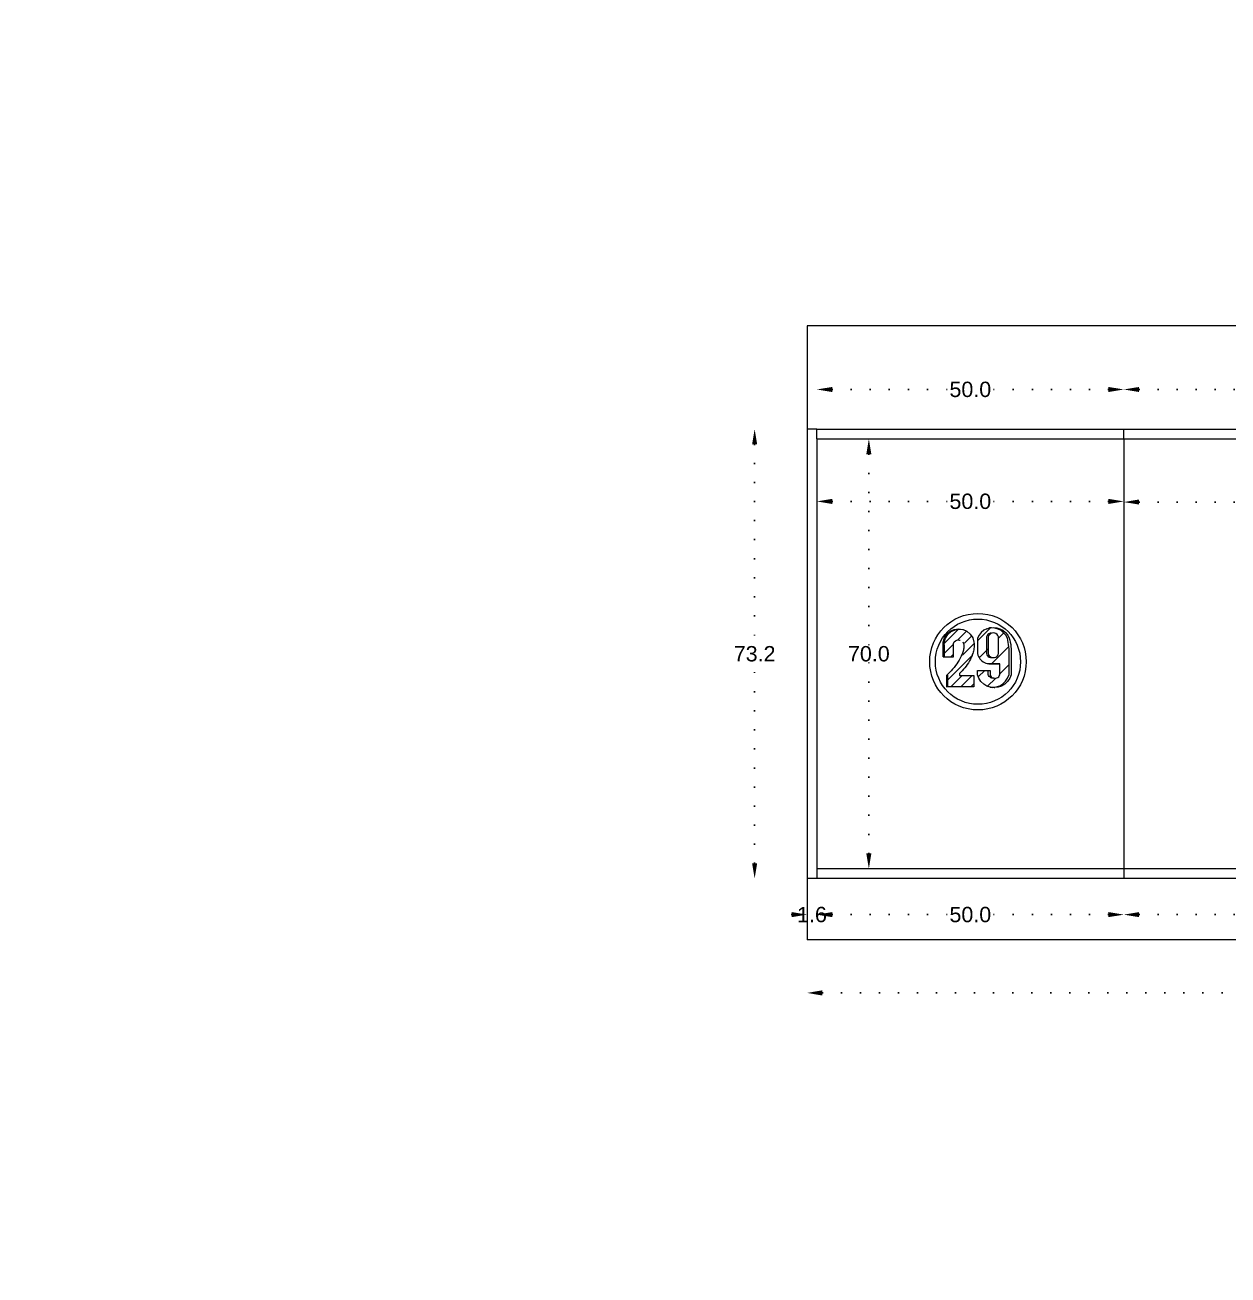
# Model space of a CAD drawing. Header units: inches. Extents: x 104 to 9740, y 936 to 6735.
# Drawn here: x 8075.1 to 8271, y 1999.8 to 2203.4 of the extents above; entities that cross this region are included whole.
import ezdxf

# ---------------------------------------------------------------- set-up
doc = ezdxf.new("R2010")
doc.units = ezdxf.units.IN
doc.header["$MEASUREMENT"] = 0
doc.linetypes.add('ACAD_ISO07W100', pattern=[3, 0, -3])
doc.styles.get("Standard").update_dxf_attribs({"font": 'arial.ttf'})
doc.dimstyles.new('Copy of Standard', dxfattribs={"dimtxt": 2.5, "dimasz": 2.5, "dimexe": 0.18, "dimexo": 0.0625, "dimgap": 0.09, "dimtad": 0, "dimtih": 1, "dimtoh": 1, "dimdec": 1, "dimzin": 0, "dimdsep": 46, "dimtxsty": 'Standard', "dimcen": 0.09, "dimse1": 1, "dimse2": 1, "dimadec": 0, "dimazin": 0, "dimtfac": 1, "dimtdec": 1, "dimtix": 1, "dimtofl": 0, "dimtmove": 0, "dimatfit": 3, "dimfxl": 1, "dimtolj": 1, "dimtzin": 0, "dimarcsym": 0})

# ---------------------------------------------------------------- blocks, each defined once
blk = doc.blocks.new('*D76')
at = {"color": 0, "linetype": 'ACAD_ISO07W100', "lineweight": -2, "transparency": 16777216}
for p, q in [((8206.55, 2125.8), (8225.72, 2125.8)), ((8251.55, 2125.8), (8232.38, 2125.8))]:
    blk.add_line(p, q, dxfattribs=at)
at = {"color": 0, "transparency": 16777216}
for points in [[(8206.55, 2126.21), (8206.55, 2125.38), (8204.05, 2125.8)], [(8251.55, 2126.21), (8251.55, 2125.38), (8254.05, 2125.8)]]:
    blk.add_solid(points, dxfattribs=at)
at = {"layer": 'Defpoints', "color": 0, "transparency": 16777216}
for p in [(8204.05, 2135.97), (8254.05, 2135.97), (8254.05, 2125.8)]:
    blk.add_point(p, dxfattribs=at)
at = {"color": 0, "lineweight": 20, "transparency": 16777216, "insert": (8229.05, 2125.8), "char_height": 2.5, "attachment_point": 5}
blk.add_mtext('\\A1;50.0', dxfattribs=at)
blk = doc.blocks.new('*D77')
at = {"color": 0, "linetype": 'ACAD_ISO07W100', "lineweight": -2, "transparency": 16777216}
for p, q in [((8206.55, 2144.03), (8225.72, 2144.03)), ((8251.55, 2144.03), (8232.38, 2144.03))]:
    blk.add_line(p, q, dxfattribs=at)
at = {"color": 0, "transparency": 16777216}
for points in [[(8206.55, 2144.44), (8206.55, 2143.61), (8204.05, 2144.03)], [(8251.55, 2144.44), (8251.55, 2143.61), (8254.05, 2144.03)]]:
    blk.add_solid(points, dxfattribs=at)
at = {"layer": 'Defpoints', "color": 0, "transparency": 16777216}
for p in [(8204.05, 2144.03), (8204.05, 2137.57), (8254.05, 2137.57)]:
    blk.add_point(p, dxfattribs=at)
at = {"color": 0, "lineweight": 20, "transparency": 16777216, "insert": (8229.05, 2144.03), "char_height": 2.5, "attachment_point": 5}
blk.add_mtext('\\A1;50.0', dxfattribs=at)
blk = doc.blocks.new('*D78')
at = {"color": 0, "linetype": 'ACAD_ISO07W100', "lineweight": -2, "transparency": 16777216}
for p, q in [((8256.55, 2144.03), (8275.72, 2144.03)), ((8301.55, 2144.03), (8282.38, 2144.03))]:
    blk.add_line(p, q, dxfattribs=at)
at = {"color": 0, "transparency": 16777216}
for points in [[(8256.55, 2144.44), (8256.55, 2143.61), (8254.05, 2144.03)], [(8301.55, 2144.44), (8301.55, 2143.61), (8304.05, 2144.03)]]:
    blk.add_solid(points, dxfattribs=at)
at = {"layer": 'Defpoints', "color": 0, "transparency": 16777216}
for p in [(8304.05, 2144.03), (8254.05, 2137.57), (8304.05, 2137.57)]:
    blk.add_point(p, dxfattribs=at)
at = {"color": 0, "lineweight": 20, "transparency": 16777216, "insert": (8279.05, 2144.03), "char_height": 2.5, "attachment_point": 5}
blk.add_mtext('\\A1;50.0', dxfattribs=at)
blk = doc.blocks.new('*D80')
at = {"color": 0, "linetype": 'ACAD_ISO07W100', "lineweight": -2, "transparency": 16777216}
for p, q in [((8193.91, 2135.07), (8193.91, 2102.34)), ((8193.91, 2066.87), (8193.91, 2099.61))]:
    blk.add_line(p, q, dxfattribs=at)
at = {"color": 0, "transparency": 16777216}
for points in [[(8193.5, 2135.07), (8194.33, 2135.07), (8193.91, 2137.57)], [(8193.5, 2066.87), (8194.33, 2066.87), (8193.91, 2064.37)]]:
    blk.add_solid(points, dxfattribs=at)
at = {"layer": 'Defpoints', "color": 0, "transparency": 16777216}
for p in [(8193.91, 2137.57), (8202.45, 2137.57), (8202.45, 2064.37)]:
    blk.add_point(p, dxfattribs=at)
at = {"color": 0, "lineweight": 20, "transparency": 16777216, "insert": (8193.91, 2100.97), "char_height": 2.5, "attachment_point": 5}
blk.add_mtext('\\A1;73.2', dxfattribs=at)
blk = doc.blocks.new('*D81')
at = {"color": 0, "linetype": 'ACAD_ISO07W100', "lineweight": -2, "transparency": 16777216}
for p, q in [((8199.95, 2058.49), (8197.45, 2058.49)), ((8206.55, 2058.49), (8209.05, 2058.49))]:
    blk.add_line(p, q, dxfattribs=at)
at = {"color": 0, "transparency": 16777216}
for points in [[(8199.95, 2058.91), (8199.95, 2058.08), (8202.45, 2058.49)], [(8206.55, 2058.91), (8206.55, 2058.08), (8204.05, 2058.49)]]:
    blk.add_solid(points, dxfattribs=at)
at = {"layer": 'Defpoints', "color": 0, "transparency": 16777216}
for p in [(8202.45, 2064.37), (8204.05, 2064.37), (8204.05, 2058.49)]:
    blk.add_point(p, dxfattribs=at)
at = {"color": 0, "lineweight": 20, "transparency": 16777216, "insert": (8203.25, 2058.49), "char_height": 2.5, "attachment_point": 5}
blk.add_mtext('\\A1;1.6', dxfattribs=at)
blk = doc.blocks.new('*D82')
at = {"color": 0, "linetype": 'ACAD_ISO07W100', "lineweight": -2, "transparency": 16777216}
for p, q in [((8206.55, 2058.49), (8225.72, 2058.49)), ((8251.55, 2058.49), (8232.38, 2058.49))]:
    blk.add_line(p, q, dxfattribs=at)
at = {"color": 0, "transparency": 16777216}
for points in [[(8206.55, 2058.91), (8206.55, 2058.08), (8204.05, 2058.49)], [(8251.55, 2058.91), (8251.55, 2058.08), (8254.05, 2058.49)]]:
    blk.add_solid(points, dxfattribs=at)
at = {"layer": 'Defpoints', "color": 0, "transparency": 16777216}
for p in [(8204.05, 2064.37), (8254.05, 2064.37), (8204.05, 2058.49)]:
    blk.add_point(p, dxfattribs=at)
at = {"color": 0, "lineweight": 20, "transparency": 16777216, "insert": (8229.05, 2058.49), "char_height": 2.5, "attachment_point": 5}
blk.add_mtext('\\A1;50.0', dxfattribs=at)
blk = doc.blocks.new('*D83')
at = {"color": 0, "linetype": 'ACAD_ISO07W100', "lineweight": -2, "transparency": 16777216}
for p, q in [((8256.55, 2058.49), (8275.72, 2058.49)), ((8301.55, 2058.49), (8282.38, 2058.49))]:
    blk.add_line(p, q, dxfattribs=at)
at = {"color": 0, "transparency": 16777216}
for points in [[(8256.55, 2058.91), (8256.55, 2058.08), (8254.05, 2058.49)], [(8301.55, 2058.91), (8301.55, 2058.08), (8304.05, 2058.49)]]:
    blk.add_solid(points, dxfattribs=at)
at = {"layer": 'Defpoints', "color": 0, "transparency": 16777216}
for p in [(8254.05, 2064.37), (8304.05, 2064.37), (8304.05, 2058.49)]:
    blk.add_point(p, dxfattribs=at)
at = {"color": 0, "lineweight": 20, "transparency": 16777216, "insert": (8279.05, 2058.49), "char_height": 2.5, "attachment_point": 5}
blk.add_mtext('\\A1;50.0', dxfattribs=at)
blk = doc.blocks.new('*D86')
at = {"color": 0, "linetype": 'ACAD_ISO07W100', "lineweight": -2, "transparency": 16777216}
for p, q in [((8212.52, 2133.47), (8212.52, 2102.34)), ((8212.52, 2068.47), (8212.52, 2099.61))]:
    blk.add_line(p, q, dxfattribs=at)
at = {"color": 0, "transparency": 16777216}
for points in [[(8212.1, 2133.47), (8212.93, 2133.47), (8212.52, 2135.97)], [(8212.1, 2068.47), (8212.93, 2068.47), (8212.52, 2065.97)]]:
    blk.add_solid(points, dxfattribs=at)
at = {"layer": 'Defpoints', "color": 0, "transparency": 16777216}
for p in [(8204.05, 2135.97), (8204.05, 2065.97), (8212.52, 2065.97)]:
    blk.add_point(p, dxfattribs=at)
at = {"color": 0, "lineweight": 20, "transparency": 16777216, "insert": (8212.52, 2100.97), "char_height": 2.5, "attachment_point": 5}
blk.add_mtext('\\A1;70.0', dxfattribs=at)
blk = doc.blocks.new('*D87')
at = {"color": 0, "linetype": 'ACAD_ISO07W100', "lineweight": -2, "transparency": 16777216}
for p, q in [((8256.55, 2125.69), (8299.86, 2125.69)), ((8351.55, 2125.69), (8308.24, 2125.69))]:
    blk.add_line(p, q, dxfattribs=at)
at = {"color": 0, "transparency": 16777216}
for points in [[(8256.55, 2126.11), (8256.55, 2125.28), (8254.05, 2125.69)], [(8351.55, 2126.11), (8351.55, 2125.28), (8354.05, 2125.69)]]:
    blk.add_solid(points, dxfattribs=at)
at = {"layer": 'Defpoints', "color": 0, "transparency": 16777216}
for p in [(8254.05, 2135.97), (8354.05, 2135.97), (8254.05, 2125.69)]:
    blk.add_point(p, dxfattribs=at)
at = {"color": 0, "lineweight": 20, "transparency": 16777216, "insert": (8304.05, 2125.69), "char_height": 2.5, "attachment_point": 5}
blk.add_mtext('\\A1;100.0', dxfattribs=at)
blk = doc.blocks.new('*D716')
at = {"color": 0, "linetype": 'ACAD_ISO07W100', "lineweight": -2, "transparency": 16777216}
for p, q in [((8204.95, 2045.74), (8340.62, 2045.74)), ((8484.95, 2045.74), (8349.27, 2045.74))]:
    blk.add_line(p, q, dxfattribs=at)
at = {"color": 0, "transparency": 16777216}
for points in [[(8204.95, 2046.16), (8204.95, 2045.32), (8202.45, 2045.74)], [(8484.95, 2046.16), (8484.95, 2045.32), (8487.45, 2045.74)]]:
    blk.add_solid(points, dxfattribs=at)
at = {"layer": 'Defpoints', "color": 0, "transparency": 16777216}
for p in [(8202.45, 2054.37), (8487.45, 2054.37), (8487.45, 2045.74)]:
    blk.add_point(p, dxfattribs=at)
at = {"color": 0, "lineweight": 20, "transparency": 16777216, "insert": (8344.95, 2045.74), "char_height": 2.5, "attachment_point": 5}
blk.add_mtext('\\A1;285.0', dxfattribs=at)

msp = doc.modelspace()

# ---------------------------------------------------------------- hatches: boundary and pattern name
at = {"lineweight": 20}
h = msp.add_hatch(dxfattribs=at)
h.set_pattern_fill('AR-BRSTD', color=256, scale=3)
h.paths.add_polyline_path([(8166.45, 2354.42), (8166.45, 2339.62), (8201.95, 2339.62), (8201.95, 2297.22), (8337.45, 2297.22), (8337.45, 2339.72), (8382.65, 2339.72), (8382.65, 2279.22), (8398.35, 2279.22), (8398.35, 2354.42)])
h.paths.add_polyline_path([(7995.45, 2354.42), (7995.45, 2279.72), (8009.85, 2279.72), (8009.85, 2339.62), (8166.45, 2339.62), (8166.45, 2354.42)])
h.paths.add_polyline_path([(7910.25, 2129.02), (7925.25, 2129.02), (7925.25, 2179.02), (8009.85, 2179.02), (8009.85, 2195.42), (7910.25, 2195.42)])
h.paths.add_polyline_path([(8118.95, 1865.62), (8118.95, 1886.32), (8093.95, 1886.32), (8093.95, 1980.22), (7925.25, 1980.22), (7925.25, 2129.02), (7910.25, 2129.02), (7910.25, 1865.62)])
h.paths.add_polyline_path([(8284.75, 1865.62), (8284.75, 1886.32), (8230.95, 1886.32), (8230.95, 1865.62)])
h.paths.add_polyline_path([(8153.95, 1886.32), (8153.95, 1865.62), (8185.95, 1865.62), (8185.95, 1886.32)])
h.paths.add_polyline_path([(8383.91, 2280.65), (8391.96, 2280.65), (8391.96, 2285.8), (8383.91, 2285.8)], flags=24)
h.paths.add_polyline_path([(8383.18, 2306.88), (8391.23, 2306.88), (8391.23, 2312.03), (8383.18, 2312.03)], flags=24)
h.paths.add_polyline_path([(8356.1, 2342.38), (8364.14, 2342.38), (8364.14, 2347.53), (8356.1, 2347.53)], flags=24)
h.paths.add_polyline_path([(8326.72, 2315.88), (8334.77, 2315.88), (8334.77, 2321.03), (8326.72, 2321.03)], flags=24)
h.paths.add_polyline_path([(8209.66, 2315.81), (8217.7, 2315.81), (8217.7, 2320.96), (8209.66, 2320.96)], flags=24)
h.paths.add_polyline_path([(8180.17, 2347.97), (8188.22, 2347.97), (8188.22, 2353.12), (8180.17, 2353.12)], flags=24)
h.paths.add_polyline_path([(8264.58, 2302.43), (8274.57, 2302.43), (8274.57, 2307.59), (8264.58, 2307.59)], flags=24)
h.paths.add_polyline_path([(8101.03, 2341.58), (8111.02, 2341.58), (8111.02, 2346.73), (8101.03, 2346.73)], flags=24)
h.paths.add_polyline_path([(8001.37, 2307.08), (8009.42, 2307.08), (8009.42, 2312.23), (8001.37, 2312.23)], flags=24)
h.paths.add_polyline_path([(7997.77, 2281.94), (8005.82, 2281.94), (8005.82, 2287.09), (7997.77, 2287.09)], flags=24)
h.paths.add_polyline_path([(7999.33, 2184.63), (8007.38, 2184.63), (8007.38, 2189.78), (7999.33, 2189.78)], flags=24)
h.paths.add_polyline_path([(7963.54, 2181), (7971.58, 2181), (7971.58, 2186.15), (7963.54, 2186.15)], flags=24)
h.paths.add_polyline_path([(7914.86, 2151.43), (7922.91, 2151.43), (7922.91, 2156.58), (7914.86, 2156.58)], flags=24)
h.paths.add_polyline_path([(7910.56, 2077.03), (7920.55, 2077.03), (7920.55, 2082.18), (7910.56, 2082.18)], flags=24)
h.paths.add_polyline_path([(8004.49, 1967.93), (8014.48, 1967.93), (8014.48, 1973.08), (8004.49, 1973.08)], flags=24)
h.paths.add_polyline_path([(8080.35, 1930.68), (8088.4, 1930.68), (8088.4, 1935.83), (8080.35, 1935.83)], flags=24)
h.paths.add_polyline_path([(8102.46, 1878.61), (8110.51, 1878.61), (8110.51, 1883.76), (8102.46, 1883.76)], flags=24)
h.paths.add_polyline_path([(8001.29, 1973.19), (8009.33, 1973.19), (8009.33, 1978.34), (8001.29, 1978.34)], flags=24)
h.paths.add_polyline_path([(8416.47, 2314.23), (8424.51, 2314.23), (8424.51, 2319.38), (8416.47, 2319.38)], flags=9)
h.paths.add_polyline_path([(7974.37, 2314.46), (7982.42, 2314.46), (7982.42, 2319.61), (7974.37, 2319.61)], flags=9)
h.paths.add_polyline_path([(8191.22, 2358.59), (8201.21, 2358.59), (8201.21, 2363.74), (8191.22, 2363.74)], flags=9)
h.paths.add_polyline_path([(7984.73, 2234.98), (7992.78, 2234.98), (7992.78, 2240.13), (7984.73, 2240.13)], flags=9)
h.paths.add_polyline_path([(8222.88, 1851.48), (8232.87, 1851.48), (8232.87, 1856.63), (8222.88, 1856.63)], flags=9)
h.paths.add_polyline_path([(8362.87, 1916.98), (8370.91, 1916.98), (8370.91, 1922.13), (8362.87, 1922.13)], flags=9)
h.paths.add_polyline_path([(8365.32, 1942.77), (8373.37, 1942.77), (8373.37, 1947.93), (8365.32, 1947.93)], flags=9)
h.paths.add_polyline_path([(8369.29, 1904.14), (8377.34, 1904.14), (8377.34, 1909.29), (8369.29, 1909.29)], flags=9)
h.paths.add_polyline_path([(8119.94, 1870.03), (8127.99, 1870.03), (8127.99, 1875.18), (8119.94, 1875.18)], flags=9)
h.paths.add_polyline_path([(8135.94, 1865.83), (8143.98, 1865.83), (8143.98, 1870.98), (8135.94, 1870.98)], flags=9)
h.paths.add_polyline_path([(8157.35, 1858.18), (8167.34, 1858.18), (8167.34, 1863.33), (8157.35, 1863.33)], flags=9)
h.paths.add_polyline_path([(8340.74, 1879.97), (8348.78, 1879.97), (8348.78, 1885.12), (8340.74, 1885.12)], flags=9)
h.paths.add_polyline_path([(8319.23, 1873.32), (8327.27, 1873.32), (8327.27, 1878.47), (8319.23, 1878.47)], flags=9)
h.paths.add_polyline_path([(8447.99, 1872.3), (8457.98, 1872.3), (8457.98, 1877.46), (8447.99, 1877.46)], flags=9)
h.paths.add_polyline_path([(8557.49, 1898.87), (8565.54, 1898.87), (8565.54, 1904.03), (8557.49, 1904.03)], flags=9)
h.paths.add_polyline_path([(8532.68, 1894.18), (8540.72, 1894.18), (8540.72, 1899.33), (8532.68, 1899.33)], flags=9)
h.paths.add_polyline_path([(8582.93, 1886.68), (8590.98, 1886.68), (8590.98, 1891.83), (8582.93, 1891.83)], flags=9)
h.paths.add_polyline_path([(8296.87, 1948.26), (8304.92, 1948.26), (8304.92, 1953.41), (8296.87, 1953.41)], flags=9)
h.paths.add_polyline_path([(8336.37, 1948.26), (8344.42, 1948.26), (8344.42, 1953.41), (8336.37, 1953.41)], flags=9)
h.paths.add_polyline_path([(8216.05, 1893.28), (8226.04, 1893.28), (8226.04, 1898.43), (8216.05, 1898.43)], flags=9)
h.paths.add_polyline_path([(8316.63, 1893.28), (8324.67, 1893.28), (8324.67, 1898.43), (8316.63, 1898.43)], flags=9)
h.paths.add_polyline_path([(8177.19, 1948.19), (8185.23, 1948.19), (8185.23, 1953.34), (8177.19, 1953.34)], flags=9)
h.paths.add_polyline_path([(8217.19, 1948.19), (8225.23, 1948.19), (8225.23, 1953.34), (8217.19, 1953.34)], flags=9)
h.paths.add_polyline_path([(8257.19, 1948.19), (8265.23, 1948.19), (8265.23, 1953.34), (8257.19, 1953.34)], flags=9)
h.paths.add_polyline_path([(8124.34, 1893.56), (8132.39, 1893.56), (8132.39, 1898.71), (8124.34, 1898.71)], flags=9)
h.paths.add_polyline_path([(8015.73, 1980.83), (8021.83, 1980.83), (8021.83, 1985.98), (8015.73, 1985.98)], flags=25)
h.paths.add_polyline_path([(7930.21, 2047.03), (7940.2, 2047.03), (7940.2, 2052.18), (7930.21, 2052.18)], flags=25)
h.paths.add_polyline_path([(7930.93, 2143.23), (7938.98, 2143.23), (7938.98, 2148.38), (7930.93, 2148.38)], flags=25)
h.paths.add_polyline_path([(7964.35, 2104.46), (7972.39, 2104.46), (7972.39, 2109.62), (7964.35, 2109.62)], flags=25)
h.paths.add_polyline_path([(8016.16, 2174.83), (8022.26, 2174.83), (8022.26, 2179.98), (8016.16, 2179.98)], flags=9)
h.paths.add_polyline_path([(7963.84, 2164.89), (7971.89, 2164.89), (7971.89, 2170.04), (7963.84, 2170.04)], flags=25)
h.paths.add_polyline_path([(8044.72, 1985.55), (8052.77, 1985.55), (8052.77, 1990.7), (8044.72, 1990.7)], flags=25)
h.paths.add_polyline_path([(8032.2, 2328.44), (8040.25, 2328.44), (8040.25, 2333.59), (8032.2, 2333.59)], flags=25)
h.paths.add_polyline_path([(8101.89, 2328.44), (8109.93, 2328.44), (8109.93, 2333.59), (8101.89, 2333.59)], flags=25)
h.paths.add_polyline_path([(8171.65, 2328.44), (8179.7, 2328.44), (8179.7, 2333.59), (8171.65, 2333.59)], flags=25)
h.paths.add_polyline_path([(8294.02, 2289.29), (8302.07, 2289.29), (8302.07, 2294.44), (8294.02, 2294.44)], flags=25)
h.paths.add_polyline_path([(8199.14, 2251.71), (8205.25, 2251.71), (8205.25, 2256.86), (8199.14, 2256.86)], flags=9)
h.paths.add_polyline_path([(8222.09, 2289.29), (8230.13, 2289.29), (8230.13, 2294.44), (8222.09, 2294.44)], flags=25)
h.paths.add_polyline_path([(8222.09, 2248.8), (8230.13, 2248.8), (8230.13, 2253.96), (8222.09, 2253.96)], flags=9)
h.paths.add_polyline_path([(8267.09, 2248.8), (8275.13, 2248.8), (8275.13, 2253.96), (8267.09, 2253.96)], flags=9)
h.paths.add_polyline_path([(8312.09, 2248.8), (8320.13, 2248.8), (8320.13, 2253.96), (8312.09, 2253.96)], flags=9)
h.paths.add_polyline_path([(8251.58, 2274.63), (8259.63, 2274.63), (8259.63, 2279.78), (8251.58, 2279.78)], flags=9)
h.paths.add_polyline_path([(8155.31, 2309.53), (8163.36, 2309.53), (8163.36, 2314.68), (8155.31, 2314.68)], flags=25)
h.paths.add_polyline_path([(8341.03, 2294.63), (8349.08, 2294.63), (8349.08, 2299.78), (8341.03, 2299.78)], flags=25)
h.paths.add_polyline_path([(8354.14, 2248.81), (8362.19, 2248.81), (8362.19, 2253.96), (8354.14, 2253.96)], flags=9)
h.paths.add_polyline_path([(8383.12, 2248.8), (8391.17, 2248.8), (8391.17, 2253.96), (8383.12, 2253.96)], flags=9)
h.paths.add_polyline_path([(8394.39, 2249.01), (8400.49, 2249.01), (8400.49, 2254.16), (8394.39, 2254.16)], flags=9)
h.paths.add_polyline_path([(8400.55, 2264.83), (8408.59, 2264.83), (8408.59, 2269.98), (8400.55, 2269.98)], flags=9)
h.paths.add_polyline_path([(8377.59, 2265.13), (8385.64, 2265.13), (8385.64, 2270.28), (8377.59, 2270.28)], flags=9)
h.paths.add_polyline_path([(8015.31, 2185.43), (8023.35, 2185.43), (8023.35, 2190.58), (8015.31, 2190.58)], flags=9)
h.paths.add_polyline_path([(8014.15, 2306.28), (8022.2, 2306.28), (8022.2, 2311.43), (8014.15, 2311.43)], flags=25)
h.paths.add_polyline_path([(8191.79, 2273.83), (8199.84, 2273.83), (8199.84, 2278.98), (8191.79, 2278.98)], flags=9)
h.paths.add_polyline_path([(8225.04, 2123.2), (8233.08, 2123.2), (8233.08, 2128.35), (8225.04, 2128.35)], flags=9)
h.paths.add_polyline_path([(8225.04, 2141.43), (8233.08, 2141.43), (8233.08, 2146.58), (8225.04, 2146.58)], flags=9)
h.paths.add_polyline_path([(8275.04, 2141.43), (8283.08, 2141.43), (8283.08, 2146.58), (8275.04, 2146.58)], flags=9)
h.paths.add_polyline_path([(8325.04, 2141.43), (8333.08, 2141.43), (8333.08, 2146.58), (8325.04, 2146.58)], flags=9)
h.paths.add_polyline_path([(8189.9, 2098.38), (8197.95, 2098.38), (8197.95, 2103.53), (8189.9, 2103.53)], flags=9)
h.paths.add_polyline_path([(8200.09, 2055.9), (8206.19, 2055.9), (8206.19, 2061.05), (8200.09, 2061.05)], flags=9)
h.paths.add_polyline_path([(8225.04, 2055.9), (8233.08, 2055.9), (8233.08, 2061.05), (8225.04, 2061.05)], flags=9)
h.paths.add_polyline_path([(8275.04, 2055.9), (8283.08, 2055.9), (8283.08, 2061.05), (8275.04, 2061.05)], flags=9)
h.paths.add_polyline_path([(8325.04, 2055.9), (8333.08, 2055.9), (8333.08, 2061.05), (8325.04, 2061.05)], flags=9)
h.paths.add_polyline_path([(8351.69, 2055.9), (8357.79, 2055.9), (8357.79, 2061.05), (8351.69, 2061.05)], flags=9)
h.paths.add_polyline_path([(8208.49, 2098.38), (8216.54, 2098.38), (8216.54, 2103.53), (8208.49, 2103.53)], flags=9)
h.paths.add_polyline_path([(8298.95, 2123.1), (8308.94, 2123.1), (8308.94, 2128.25), (8298.95, 2128.25)], flags=9)
h.paths.add_polyline_path([(8391.64, 2107.32), (8399.69, 2107.32), (8399.69, 2112.48), (8391.64, 2112.48)], flags=9)
h.paths.add_polyline_path([(8451.69, 2107.18), (8459.73, 2107.18), (8459.73, 2112.33), (8451.69, 2112.33)], flags=9)
h.paths.add_polyline_path([(8425.61, 2098.38), (8433.66, 2098.38), (8433.66, 2103.53), (8425.61, 2103.53)], flags=9)
h.paths.add_polyline_path([(8417.84, 1893.12), (8427.83, 1893.12), (8427.83, 1898.27), (8417.84, 1898.27)], flags=9)
h.paths.add_polyline_path([(8385.91, 1915.23), (8393.96, 1915.23), (8393.96, 1920.38), (8385.91, 1920.38)], flags=9)
h.paths.add_polyline_path([(8498.14, 1893.12), (8506.18, 1893.12), (8506.18, 1898.27), (8498.14, 1898.27)], flags=9)
h.paths.add_polyline_path([(8271.23, 1911.23), (8279.28, 1911.23), (8279.28, 1916.38), (8271.23, 1916.38)], flags=9)
h.paths.add_polyline_path([(8491.46, 2101.78), (8501.45, 2101.78), (8501.45, 2106.93), (8491.46, 2106.93)], flags=9)
h.paths.add_polyline_path([(8339.99, 2043.14), (8349.98, 2043.14), (8349.98, 2048.3), (8339.99, 2048.3)], flags=9)
h = msp.add_hatch(dxfattribs=at)
h.set_pattern_fill('ANSI31', color=256, scale=9.218651)
h.set_pattern_definition([(45, (7589.4009, 2673.2022), (-0.8148213, 0.8148213), [])])
h.paths.add_polyline_path([(8229.63, 2097.46), (8227.27, 2097.46), (8227.27, 2097.74), (8227.51, 2097.97), (8227.74, 2098.2), (8227.96, 2098.45), (8228.17, 2098.71), (8228.37, 2098.98), (8228.56, 2099.25), (8228.74, 2099.53), (8228.9, 2099.82), (8229.06, 2100.12), (8229.2, 2100.42), (8229.33, 2100.72), (8229.37, 2100.84), (8229.44, 2101.04), (8229.5, 2101.23), (8229.56, 2101.43), (8229.6, 2101.63), (8229.63, 2101.83), (8229.65, 2102.04), (8229.66, 2102.24), (8229.66, 2102.45), (8229.65, 2102.65), (8229.63, 2102.86), (8229.43, 2103.55), (8229.04, 2104.16), (8228.5, 2104.64), (8227.9, 2104.91), (8227.29, 2105), (8226.58, 2104.9), (8225.93, 2104.6), (8225.39, 2104.13), (8225, 2103.52), (8224.81, 2102.84), (8224.82, 2102.12), (8224.82, 2100.47), (8226.29, 2100.47), (8226.29, 2102.64), (8226.43, 2102.9), (8226.62, 2103.08), (8226.86, 2103.2), (8227.12, 2103.24), (8227.29, 2103.22), (8227.39, 2103.2), (8227.39, 2103.2), (8227.55, 2103.18), (8227.78, 2103.06), (8227.97, 2102.87), (8228.1, 2102.64), (8228.14, 2102.38), (8228.15, 2102.21), (8228.14, 2102.05), (8228.12, 2101.88), (8228.1, 2101.71), (8228.07, 2101.55), (8228.03, 2101.39), (8227.98, 2101.23), (8227.92, 2101.07), (8227.86, 2100.92), (8227.79, 2100.76), (8227.71, 2100.59), (8227.55, 2100.27), (8227.38, 2099.96), (8227.19, 2099.65), (8227, 2099.35), (8226.79, 2099.06), (8226.57, 2098.78), (8226.34, 2098.5), (8226.11, 2098.23), (8225.86, 2097.97), (8225.6, 2097.73), (8225.33, 2097.49), (8225.33, 2095.66), (8229.63, 2095.66)])
h = msp.add_hatch(dxfattribs=at)
h.set_pattern_fill('ANSI31', color=256, scale=17)
h.set_pattern_definition([(45, (7278.6016, 2987.645), (-1.502602, 1.502602), [])])
h.paths.add_polyline_path([(8235.36, 2100.36), (8235.36, 2100.49), (8235.37, 2100.81), (8235.38, 2101.13), (8235.37, 2101.45), (8235.36, 2101.76), (8235.33, 2102.13), (8235.29, 2102.48), (8235.23, 2102.83), (8235.16, 2103.17), (8235.08, 2103.51), (8234.82, 2103.99), (8234.47, 2104.41), (8234.05, 2104.75), (8233.57, 2105.01), (8233.05, 2105.17), (8232.5, 2105.22), (8232.18, 2105.19), (8231.73, 2105.05), (8231.25, 2104.8), (8230.82, 2104.45), (8230.47, 2104.02), (8230.21, 2103.54), (8230.21, 2101), (8230.27, 2100.78), (8230.36, 2100.56), (8230.47, 2100.35), (8230.61, 2100.15), (8230.77, 2099.98), (8230.94, 2099.82), (8231.13, 2099.68), (8231.34, 2099.56), (8231.56, 2099.47), (8231.79, 2099.41), (8232.02, 2099.37), (8232.06, 2099.36), (8233.53, 2099.36), (8233.84, 2099.35), (8233.84, 2097.55), (8233.77, 2097.39), (8233.67, 2097.25), (8233.54, 2097.13), (8233.39, 2097.05), (8233.22, 2096.99), (8233.05, 2096.97), (8232.88, 2096.99), (8232.57, 2097.03), (8232.41, 2097.08), (8232.26, 2097.17), (8232.13, 2097.28), (8232.03, 2097.42), (8231.96, 2097.58), (8231.96, 2098.27), (8230.21, 2098.27), (8230.21, 2097.55), (8230.44, 2096.98), (8230.78, 2096.47), (8231.23, 2096.04), (8231.75, 2095.72), (8232.27, 2095.55), (8232.64, 2095.51), (8233.25, 2095.57), (8233.83, 2095.77), (8234.35, 2096.08), (8234.79, 2096.51), (8235.13, 2097.01), (8235.36, 2097.58)])
h.paths.add_polyline_path([(8233.48, 2100.67), (8233.34, 2100.54), (8233.18, 2100.44), (8233, 2100.38), (8232.81, 2100.36), (8232.62, 2100.38), (8232.44, 2100.44), (8232.27, 2100.54), (8232.13, 2100.67), (8232.03, 2100.83), (8231.95, 2101), (8231.95, 2103.54), (8231.98, 2103.76), (8232.07, 2103.96), (8232.2, 2104.14), (8232.38, 2104.28), (8232.59, 2104.36), (8232.81, 2104.39), (8233.03, 2104.36), (8233.23, 2104.28), (8233.41, 2104.14), (8233.54, 2103.96), (8233.63, 2103.76), (8233.66, 2103.54), (8233.66, 2101), (8233.59, 2100.83)], flags=16)

# ---------------------------------------------------------------- linework, layer by layer
at = {"color": 30, "lineweight": 20, "true_color": 0xf26722}
for p, q in [((8487.45, 2154.37), (8202.45, 2154.37)), ((8202.45, 2154.37), (8202.45, 2054.37)), ((8487.45, 2054.37), (8202.45, 2054.37))]:
    msp.add_line(p, q, dxfattribs=at)
at = {"lineweight": 20}
for p, q in [((8202.45, 2137.57), (8202.45, 2064.37)), ((8204.05, 2137.57), (8202.45, 2137.57)), ((8204.05, 2137.57), (8354.05, 2137.57)), ((8204.05, 2135.97), (8204.05, 2137.57)), ((8204.05, 2135.97), (8354.05, 2135.97)), ((8204.05, 2135.97), (8204.05, 2065.97)), ((8254.05, 2135.97), (8254.05, 2137.57)), ((8254.05, 2135.97), (8254.05, 2065.97)), ((8354.05, 2065.97), (8204.05, 2065.97)), ((8204.05, 2065.97), (8204.05, 2064.37)), ((8254.05, 2065.97), (8254.05, 2064.37)), ((8204.05, 2064.37), (8202.45, 2064.37)), ((8354.05, 2064.37), (8204.05, 2064.37))]:
    msp.add_line(p, q, dxfattribs=at)
for points in [[(8231.73, 2105.05), (8232.18, 2105.19), (8232.26, 2105.21), (8232.81, 2105.27), (8233.35, 2105.21), (8233.88, 2105.05), (8234.37, 2104.8), (8234.79, 2104.45), (8235.14, 2104.02), (8235.4, 2103.54), (8235.49, 2103.2), (8235.56, 2102.85), (8235.62, 2102.5), (8235.66, 2102.15), (8235.69, 2101.77), (8235.7, 2101.45), (8235.71, 2101.13), (8235.7, 2100.81), (8235.7, 2100.49), (8235.69, 2100.36), (8235.69, 2097.55), (8235.46, 2096.98), (8235.12, 2096.47), (8234.67, 2096.04), (8234.14, 2095.72), (8233.56, 2095.53), (8233.05, 2095.47)], [(8224.63, 2100.47), (8224.63, 2102.14), (8224.62, 2102.86), (8224.82, 2103.55), (8225.21, 2104.16), (8225.75, 2104.64), (8226.41, 2104.94), (8227.12, 2105.05), (8227.84, 2104.94), (8227.9, 2104.91), (8228.5, 2104.64), (8229.04, 2104.16), (8229.43, 2103.55), (8229.63, 2102.86), (8229.65, 2102.65), (8229.66, 2102.45), (8229.66, 2102.24), (8229.65, 2102.04), (8229.63, 2101.83), (8229.6, 2101.63), (8229.56, 2101.43), (8229.5, 2101.23), (8229.44, 2101.04), (8229.37, 2100.84), (8229.33, 2100.72), (8229.2, 2100.42), (8229.06, 2100.12), (8228.9, 2099.82), (8228.74, 2099.53), (8228.56, 2099.25), (8228.37, 2098.98), (8228.17, 2098.71), (8227.96, 2098.45), (8227.74, 2098.2), (8227.51, 2097.97), (8227.27, 2097.74), (8227.27, 2097.46), (8229.63, 2097.46), (8229.63, 2095.66), (8229.63, 2095.62), (8225.15, 2095.62)], [(8224.63, 2100.47), (8224.82, 2100.47), (8226.29, 2100.47), (8226.29, 2102.59), (8226.31, 2102.66), (8226.43, 2102.9), (8226.62, 2103.09), (8226.86, 2103.21), (8227.12, 2103.25), (8227.29, 2103.22), (8227.39, 2103.21), (8227.39, 2103.2)], [(8224.82, 2100.47), (8224.82, 2102.12), (8224.81, 2102.84), (8225, 2103.52), (8225.39, 2104.13), (8225.93, 2104.6), (8226.58, 2104.9), (8227.29, 2105), (8227.9, 2104.91)], [(8231.73, 2105.05), (8231.25, 2104.8), (8230.82, 2104.45), (8230.47, 2104.02), (8230.21, 2103.54), (8230.21, 2101), (8230.27, 2100.78), (8230.36, 2100.56), (8230.47, 2100.35), (8230.61, 2100.15), (8230.77, 2099.98), (8230.94, 2099.82), (8231.13, 2099.68), (8231.34, 2099.56), (8231.56, 2099.47), (8231.79, 2099.41), (8232.02, 2099.37), (8232.06, 2099.36), (8232.26, 2099.35), (8233.84, 2099.35)], [(8232.5, 2104.35), (8232.29, 2104.32), (8232.08, 2104.24), (8231.91, 2104.1), (8231.77, 2103.93), (8231.69, 2103.73), (8231.66, 2103.51), (8231.66, 2101), (8231.73, 2100.83), (8231.84, 2100.67), (8231.98, 2100.54), (8232.14, 2100.44), (8232.32, 2100.38), (8232.5, 2100.36), (8232.81, 2100.36), (8233, 2100.38), (8233.18, 2100.44), (8233.34, 2100.54), (8233.48, 2100.67), (8233.59, 2100.83), (8233.66, 2101), (8233.66, 2103.54)], [(8233.66, 2103.54), (8233.63, 2103.76), (8233.54, 2103.96), (8233.41, 2104.14), (8233.23, 2104.28), (8233.03, 2104.36), (8232.81, 2104.39), (8232.59, 2104.36), (8232.38, 2104.28), (8232.2, 2104.14), (8232.07, 2103.96), (8231.98, 2103.76), (8231.95, 2103.54), (8231.95, 2101), (8232.03, 2100.83), (8232.13, 2100.67), (8232.27, 2100.54), (8232.44, 2100.44), (8232.62, 2100.38), (8232.81, 2100.36)], [(8232.27, 2095.55), (8232.64, 2095.51), (8233.25, 2095.57), (8233.83, 2095.77), (8234.35, 2096.08), (8234.79, 2096.51), (8235.13, 2097.01), (8235.36, 2097.58), (8235.36, 2100.36), (8235.36, 2100.49), (8235.37, 2100.81), (8235.38, 2101.13), (8235.37, 2101.45), (8235.36, 2101.76), (8235.33, 2102.13), (8235.29, 2102.48), (8235.23, 2102.83), (8235.16, 2103.17), (8235.08, 2103.51), (8234.82, 2103.99), (8234.47, 2104.41), (8234.05, 2104.75), (8233.57, 2105.01), (8233.05, 2105.17), (8232.5, 2105.22), (8232.18, 2105.19)], [(8227.82, 2102.9), (8227.94, 2102.66), (8227.99, 2102.4), (8227.99, 2102.23), (8227.98, 2102.06), (8227.97, 2101.89), (8227.94, 2101.73), (8227.91, 2101.56), (8227.87, 2101.4), (8227.82, 2101.24), (8227.76, 2101.08), (8227.7, 2100.92), (8227.63, 2100.77), (8227.55, 2100.59), (8227.39, 2100.27), (8227.21, 2099.95), (8227.03, 2099.64), (8226.83, 2099.34), (8226.62, 2099.05), (8226.4, 2098.76), (8226.17, 2098.48), (8225.93, 2098.21), (8225.68, 2097.95), (8225.42, 2097.7), (8225.15, 2097.46), (8225.15, 2095.62), (8225.33, 2095.66), (8229.63, 2095.66)], [(8233.05, 2096.97), (8233.22, 2096.99), (8233.39, 2097.05), (8233.54, 2097.13), (8233.67, 2097.25), (8233.77, 2097.39), (8233.84, 2097.55), (8233.84, 2099.35), (8233.53, 2099.36), (8232.06, 2099.36)], [(8225.15, 2097.46), (8225.33, 2097.49), (8225.33, 2095.66)], [(8232.95, 2095.46), (8232.34, 2095.53), (8232.27, 2095.55), (8231.75, 2095.72), (8231.23, 2096.04), (8230.78, 2096.47), (8230.44, 2096.98), (8230.21, 2097.55), (8230.21, 2098.27), (8231.96, 2098.27), (8232.26, 2098.27), (8232.26, 2097.55), (8232.33, 2097.39), (8232.43, 2097.25), (8232.56, 2097.13), (8232.71, 2097.05), (8232.88, 2096.99)], [(8233.05, 2096.97), (8232.88, 2096.99), (8232.57, 2097.03), (8232.41, 2097.08), (8232.26, 2097.17), (8232.13, 2097.28), (8232.03, 2097.42), (8231.96, 2097.58), (8231.96, 2098.27)]]:
    msp.add_lwpolyline(points, dxfattribs=at)
msp.add_lwpolyline([(8233.05, 2095.46), (8233.05, 2095.47), (8232.95, 2095.46)], close=True, dxfattribs=at)
for radius in [7.86, 6.94]:
    msp.add_circle((8230.29, 2099.69), radius, dxfattribs=at)
msp.add_point((8254.05, 2135.97), dxfattribs=at)

# ---------------------------------------------------------------- dimensions: what is measured, and where the dimension line sits
for base, p1, p2, picture, middle in [((8204.05, 2144.03), (8254.05, 2137.57), (8204.05, 2137.57), '*D77', (8229.05, 2144.03)), ((8304.05, 2144.03), (8254.05, 2137.57), (8304.05, 2137.57), '*D78', (8279.05, 2144.03)), ((8254.05, 2125.8), (8204.05, 2135.97), (8254.05, 2135.97), '*D76', (8229.05, 2125.8)), ((8254.05, 2125.69), (8354.05, 2135.97), (8254.05, 2135.97), '*D87', (8304.05, 2125.69)), ((8204.05, 2058.49), (8254.05, 2064.37), (8204.05, 2064.37), '*D82', (8229.05, 2058.49)), ((8304.05, 2058.49), (8254.05, 2064.37), (8304.05, 2064.37), '*D83', (8279.05, 2058.49))]:
    dim = msp.add_linear_dim(base=base, p1=p1, p2=p2, dimstyle='Copy of Standard', dxfattribs=at)
    dim.commit()
    dim.dimension.update_dxf_attribs({"geometry": picture, "text_midpoint": middle})
for base, p1, p2, angle, picture, middle in [((8193.91, 2137.57), (8202.45, 2064.37), (8202.45, 2137.57), 270, '*D80', (8193.91, 2100.97)), ((8212.52, 2065.97), (8204.05, 2135.97), (8204.05, 2065.97), 90, '*D86', (8212.52, 2100.97))]:
    dim = msp.add_linear_dim(base=base, p1=p1, p2=p2, angle=angle, dimstyle='Copy of Standard', dxfattribs=at)
    dim.commit()
    dim.dimension.update_dxf_attribs({"geometry": picture, "text_midpoint": middle})
dim = msp.add_linear_dim(base=(8204.05, 2058.49), p1=(8202.45, 2064.37), p2=(8204.05, 2064.37), dimstyle='Copy of Standard', dxfattribs=at)
dim.commit()
dim.dimension.update_dxf_attribs({"geometry": '*D81', "text_midpoint": (8203.25, 2058.49), "dimtype": 160})
at = {"color": 30, "lineweight": 20, "true_color": 0xf26722}
dim = msp.add_linear_dim(base=(8487.45, 2045.74), p1=(8202.45, 2054.37), p2=(8487.45, 2054.37), dimstyle='Copy of Standard', dxfattribs=at)
dim.commit()
dim.dimension.update_dxf_attribs({"geometry": '*D716', "text_midpoint": (8344.95, 2045.74)})

doc.saveas('drawing.dxf')
